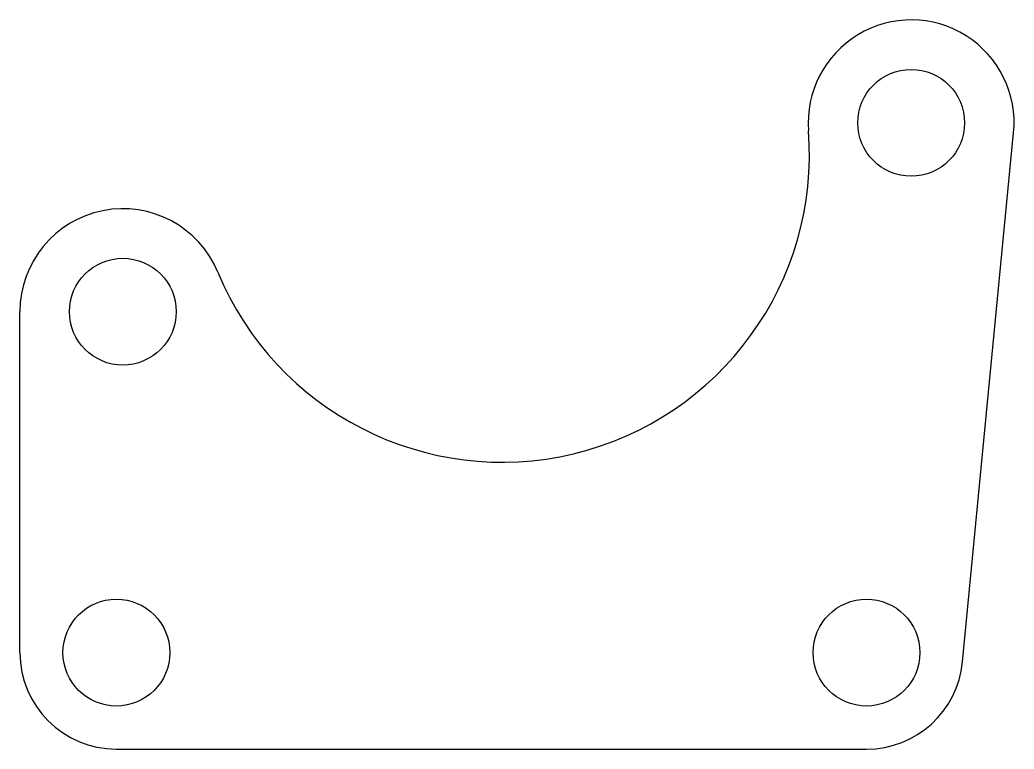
# Model space of a CAD drawing. Extents: x -55 to 22.3, y 27 to 83.7.
import ezdxf

# ---------------------------------------------------------------- set-up
doc = ezdxf.new("R2010")
doc.units = 0
doc.header["$MEASUREMENT"] = 0
doc.layers.add('VISIBLE', color=7, linetype='CONTINUOUS')

msp = doc.modelspace()

# ---------------------------------------------------------------- linework, layer by layer
at = {"layer": 'VISIBLE'}
for p, q in [((18.261, 33.779), (22.23, 74.898)), ((-55, 34.5), (-55, 60.992)), ((-47.5, 27), (10.795, 27))]:
    msp.add_line(p, q, dxfattribs=at)
for centre in [(14.267, 75.667), (-47, 60.992), (-47.5, 34.5), (10.795, 34.5)]:
    msp.add_circle(centre, 4.15, dxfattribs=at)
for centre, radius, start, end in [((14.267, 75.667), 8, 354.48625, 184.45062), ((-17.531, 73.192), 23.894, 202.48926, 4.45062), ((-47, 60.992), 8, 22.48926, 180), ((-47.5, 34.5), 7.5, 180, 270), ((10.795, 34.5), 7.5, 270, 354.48625)]:
    msp.add_arc(centre, radius, start, end, dxfattribs=at)

doc.saveas('drawing.dxf')
